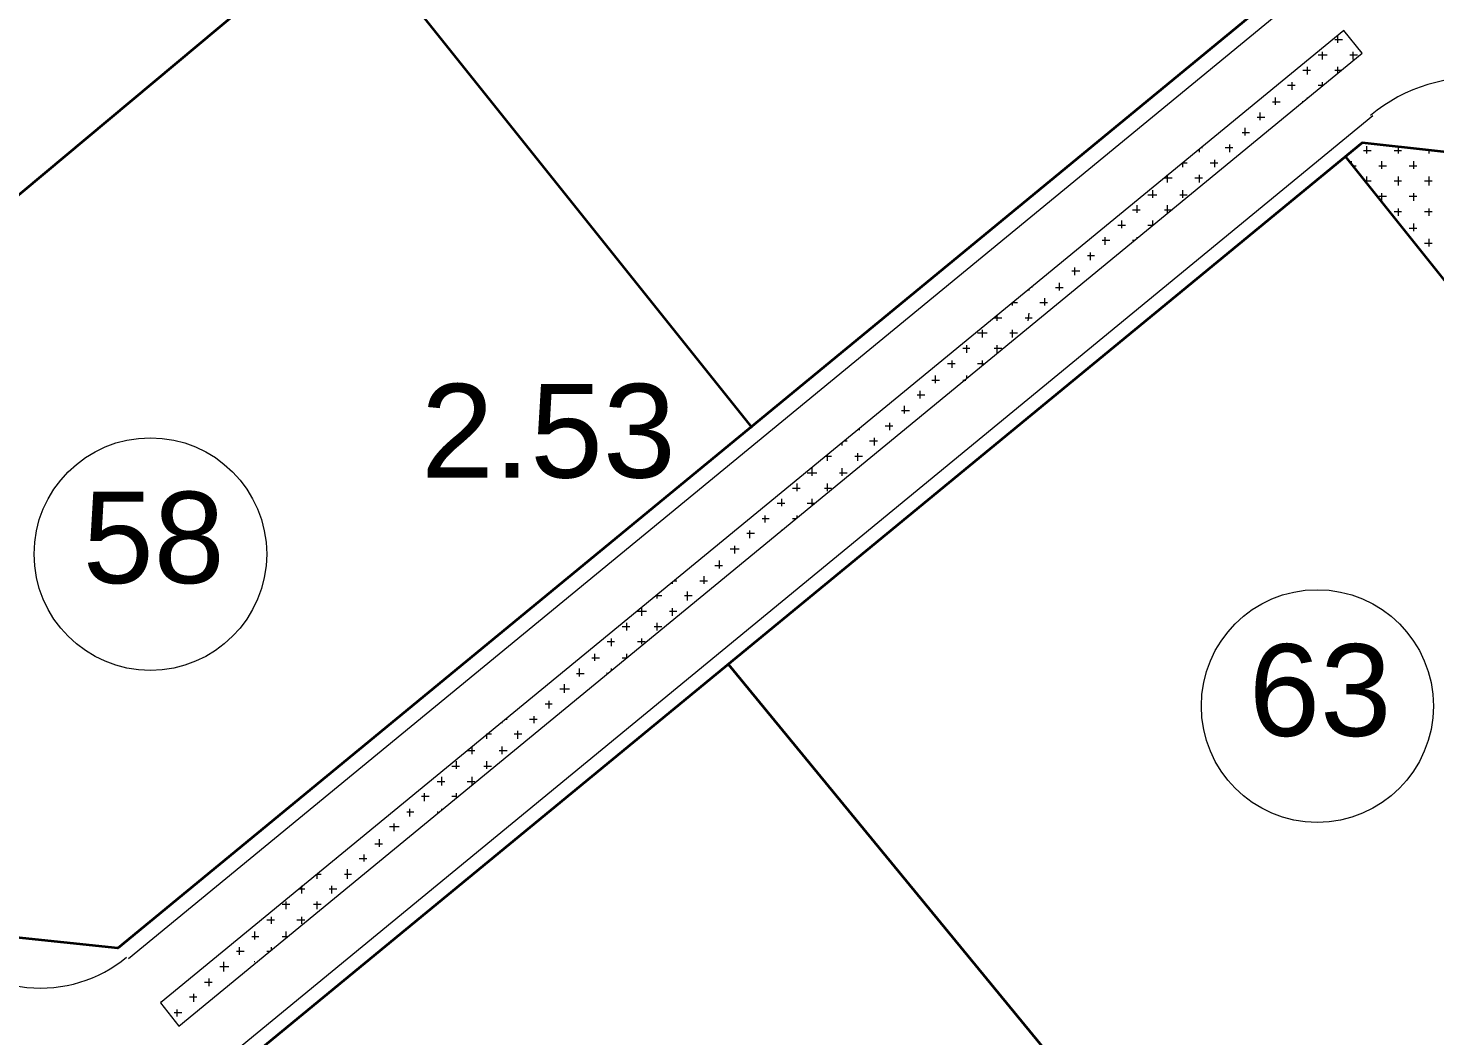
# Model space of a CAD drawing. Header units: millimetres. Extents: x -1787 to 4633, y 81 to 2259.
# Drawn here: x 3646.9 to 3935.2, y 1262.1 to 1468.6 of the extents above; entities that cross this region are included whole.
import ezdxf

# ---------------------------------------------------------------- set-up
doc = ezdxf.new("R2010")
doc.units = ezdxf.units.MM
doc.header["$MEASUREMENT"] = 0
doc.layers.get('0').update_dxf_attribs({"linetype": 'CONTINUOUS'})
doc.styles.add('Arial$001', font='arial.ttf', dxfattribs={"height": 2.232})

msp = doc.modelspace()

# ---------------------------------------------------------------- linework, layer by layer
at = {"color": 1, "linetype": 'Continuous', "lineweight": 35, "true_color": 0x000001}
for points in [[(3416.57327, 1551.52447), (3419.97851, 1585.45524), (3654.08862, 1777.85118), (3699.20802, 1772.86494), (3904.13038, 1517.22886), (3899.14414, 1472.47431), (3665.27726, 1280.07836), (3630.73842, 1283.72683)], [(3965.42466, 1440.12454), (3920.30526, 1445.11079), (3686.19515, 1252.59323), (3682.78991, 1218.66246), (3875.79393, 977.1338), (3906.56269, 973.97179), (4142.61865, 1167.94874), (4147.24005, 1212.82491)]]:
    msp.add_lwpolyline(points, close=True, dxfattribs=at)
for points in [[(3550.47209, 1692.59862), (3795.16276, 1386.85689), (3795.16276, 1386.85689)], [(3713.19382, 1491.44635), (3564.09304, 1366.91193), (3564.09304, 1366.91193)], [(3916.90002, 1442.19201), (4138.84857, 1164.90835), (4138.84857, 1164.90835)], [(3790.41975, 1338.21064), (4017.11131, 1062.38636), (4017.11131, 1062.38636)]]:
    msp.add_lwpolyline(points, dxfattribs=at)
at = {"color": 5, "linetype": 'Continuous', "lineweight": 20, "true_color": 0x000005}
for points in [[(3905.34653, 1473.32562), (3667.46634, 1277.88928), (3667.46634, 1277.88928)], [(3684.61414, 1255.14715), (3922.49434, 1450.70511), (3922.49434, 1450.70511)]]:
    msp.add_lwpolyline(points, dxfattribs=at)
msp.add_lwpolyline([(3916.53517, 1468.09614), (3674.03358, 1268.88972), (3677.80367, 1264.14671), (3920.30526, 1463.47475)], close=True, dxfattribs=at)
at = {"color": 3, "linetype": 'Continuous', "lineweight": 15, "true_color": 0x000003}
for points in [[(3914.71094, 1466.27191), (3916.29194, 1466.27191), (3916.29194, 1466.27191)], [(3915.31902, 1465.54221), (3915.31902, 1467.12322), (3915.31902, 1467.12322)], [(3911.3057, 1463.1099), (3913.12994, 1463.1099), (3913.12994, 1463.1099)], [(3912.15701, 1462.13698), (3912.15701, 1463.71798), (3912.15701, 1463.71798)], [(3917.75133, 1463.1099), (3919.33233, 1463.1099), (3919.33233, 1463.1099)], [(3918.48102, 1462.13698), (3918.48102, 1463.71798), (3918.48102, 1463.71798)], [(3908.14369, 1459.94789), (3909.7247, 1459.94789), (3909.7247, 1459.94789)], [(3909.11662, 1459.09659), (3909.11662, 1460.67759), (3909.11662, 1460.67759)], [(3914.71094, 1459.94789), (3915.9271, 1459.94789), (3915.9271, 1459.94789)], [(3915.31902, 1459.33982), (3915.31902, 1460.67759), (3915.31902, 1460.67759)], [(3904.98169, 1456.9075), (3906.56269, 1456.9075), (3906.56269, 1456.9075)], [(3905.95461, 1455.93458), (3905.95461, 1457.51558), (3905.95461, 1457.51558)], [(3911.3057, 1456.9075), (3912.15701, 1456.9075), (3912.15701, 1456.9075)], [(3912.15701, 1456.9075), (3912.15701, 1457.51558), (3912.15701, 1457.51558)], [(3901.9413, 1453.50227), (3903.5223, 1453.50227), (3903.5223, 1453.50227)], [(3902.54937, 1452.89419), (3902.54937, 1454.35357), (3902.54937, 1454.35357)], [(3908.14369, 1453.50227), (3908.02208, 1453.50227), (3908.02208, 1453.50227)], [(3909.11662, 1454.11034), (3909.11662, 1454.35357), (3909.11662, 1454.35357)], [(3898.77929, 1450.34026), (3900.36029, 1450.34026), (3900.36029, 1450.34026)], [(3899.38737, 1449.73218), (3899.38737, 1451.31318), (3899.38737, 1451.31318)], [(3896.34698, 1446.57017), (3896.34698, 1448.15118), (3896.34698, 1448.15118)], [(3893.18497, 1443.16494), (3893.18497, 1444.74594), (3893.18497, 1444.74594)], [(3895.7389, 1447.17825), (3897.19829, 1447.17825), (3897.19829, 1447.17825)], [(3921.27818, 1442.9217), (3921.27818, 1444.38109), (3921.27818, 1444.38109)], [(3886.98257, 1443.16494), (3886.98257, 1443.77301), (3886.98257, 1443.77301)], [(3887.34742, 1444.13786), (3887.59065, 1444.13786), (3887.59065, 1444.13786)], [(3890.14458, 1440.12454), (3890.14458, 1441.58393), (3890.14458, 1441.58393)], [(3892.21205, 1444.13786), (3893.79305, 1444.13786), (3893.79305, 1444.13786)], [(3920.54849, 1443.52978), (3922.12949, 1443.52978), (3922.12949, 1443.52978)], [(3926.8725, 1443.52978), (3928.33189, 1443.52978), (3928.33189, 1443.52978)], [(3927.72381, 1442.9217), (3927.72381, 1444.13786), (3927.72381, 1444.13786)], [(3934.04783, 1442.9217), (3934.04783, 1443.52978), (3934.04783, 1443.52978)], [(3883.57733, 1440.97585), (3884.42864, 1440.97585), (3884.42864, 1440.97585)], [(3883.57733, 1440.12454), (3883.57733, 1440.97585), (3883.57733, 1440.97585)], [(3889.17165, 1440.97585), (3890.75266, 1440.97585), (3890.75266, 1440.97585)], [(3918.11618, 1440.73262), (3918.11618, 1441.3407), (3918.11618, 1441.3407)], [(3918.48102, 1440.36778), (3919.0891, 1440.36778), (3919.0891, 1440.36778)], [(3923.7105, 1440.36778), (3925.2915, 1440.36778), (3925.2915, 1440.36778)], [(3924.31857, 1439.7597), (3924.31857, 1441.3407), (3924.31857, 1441.3407)], [(3929.91289, 1440.36778), (3931.4939, 1440.36778), (3931.4939, 1440.36778)], [(3930.88582, 1439.7597), (3930.88582, 1441.3407), (3930.88582, 1441.3407)], [(3879.80725, 1437.93546), (3881.38825, 1437.93546), (3881.38825, 1437.93546)], [(3880.41533, 1436.96254), (3880.41533, 1438.54354), (3880.41533, 1438.54354)], [(3886.00965, 1437.93546), (3887.59065, 1437.93546), (3887.59065, 1437.93546)], [(3886.98257, 1436.96254), (3886.98257, 1438.54354), (3886.98257, 1438.54354)], [(3920.91334, 1437.32739), (3922.12949, 1437.32739), (3922.12949, 1437.32739)], [(3921.27818, 1436.59769), (3921.27818, 1438.17869), (3921.27818, 1438.17869)], [(3926.8725, 1437.32739), (3928.33189, 1437.32739), (3928.33189, 1437.32739)], [(3927.72381, 1436.35446), (3927.72381, 1438.17869), (3927.72381, 1438.17869)], [(3933.0749, 1437.32739), (3934.6559, 1437.32739), (3934.6559, 1437.32739)], [(3934.04783, 1436.35446), (3934.04783, 1438.17869), (3934.04783, 1438.17869)], [(3876.40201, 1434.40861), (3878.22625, 1434.40861), (3878.22625, 1434.40861)], [(3877.37494, 1433.80053), (3877.37494, 1435.38153), (3877.37494, 1435.38153)], [(3882.96926, 1434.40861), (3884.42864, 1434.40861), (3884.42864, 1434.40861)], [(3883.57733, 1433.80053), (3883.57733, 1435.38153), (3883.57733, 1435.38153)], [(3923.7105, 1434.16538), (3925.2915, 1434.16538), (3925.2915, 1434.16538)], [(3924.31857, 1433.19245), (3924.31857, 1434.77346), (3924.31857, 1434.77346)], [(3929.91289, 1434.16538), (3931.4939, 1434.16538), (3931.4939, 1434.16538)], [(3930.88582, 1433.19245), (3930.88582, 1434.77346), (3930.88582, 1434.77346)], [(3873.24001, 1431.36822), (3874.82101, 1431.36822), (3874.82101, 1431.36822)], [(3874.21293, 1430.76014), (3874.21293, 1432.34114), (3874.21293, 1432.34114)], [(3879.80725, 1431.36822), (3881.38825, 1431.36822), (3881.38825, 1431.36822)], [(3880.41533, 1430.76014), (3880.41533, 1432.34114), (3880.41533, 1432.34114)], [(3926.8725, 1431.00337), (3928.33189, 1431.00337), (3928.33189, 1431.00337)], [(3927.72381, 1430.15206), (3927.72381, 1431.61145), (3927.72381, 1431.61145)], [(3933.0749, 1431.00337), (3934.6559, 1431.00337), (3934.6559, 1431.00337)], [(3934.04783, 1430.15206), (3934.04783, 1431.61145), (3934.04783, 1431.61145)], [(3870.19961, 1428.20621), (3871.78062, 1428.20621), (3871.78062, 1428.20621)], [(3871.05092, 1427.59813), (3871.05092, 1429.17914), (3871.05092, 1429.17914)], [(3876.40201, 1428.20621), (3877.37494, 1428.20621), (3877.37494, 1428.20621)], [(3877.37494, 1428.20621), (3877.37494, 1429.17914), (3877.37494, 1429.17914)], [(3929.91289, 1427.59813), (3931.4939, 1427.59813), (3931.4939, 1427.59813)], [(3930.88582, 1426.99006), (3930.88582, 1428.57106), (3930.88582, 1428.57106)], [(3867.03761, 1425.16582), (3868.61861, 1425.16582), (3868.61861, 1425.16582)], [(3867.64569, 1424.1929), (3867.64569, 1425.7739), (3867.64569, 1425.7739)], [(3873.24001, 1425.16582), (3873.60485, 1425.16582), (3873.60485, 1425.16582)], [(3874.21293, 1425.40905), (3874.21293, 1425.7739), (3874.21293, 1425.7739)], [(3933.0749, 1424.55774), (3934.6559, 1424.55774), (3934.6559, 1424.55774)], [(3934.04783, 1423.82805), (3934.04783, 1425.40905), (3934.04783, 1425.40905)], [(3863.99722, 1422.00381), (3865.4566, 1422.00381), (3865.4566, 1422.00381)], [(3864.60529, 1421.03089), (3864.60529, 1422.61189), (3864.60529, 1422.61189)], [(3860.83521, 1418.84181), (3862.41621, 1418.84181), (3862.41621, 1418.84181)], [(3861.44329, 1417.9905), (3861.44329, 1419.5715), (3861.44329, 1419.5715)], [(3852.68696, 1415.43657), (3852.68696, 1415.55819), (3852.68696, 1415.55819)], [(3858.28128, 1414.82849), (3858.28128, 1416.40949), (3858.28128, 1416.40949)], [(3852.07888, 1414.82849), (3852.07888, 1415.19334), (3852.07888, 1415.19334)], [(3855.24089, 1411.7881), (3855.24089, 1413.24749), (3855.24089, 1413.24749)], [(3857.42997, 1415.43657), (3859.01098, 1415.43657), (3859.01098, 1415.43657)], [(3845.51164, 1408.62609), (3845.51164, 1409.84225), (3845.51164, 1409.84225)], [(3848.67365, 1412.39618), (3849.64657, 1412.39618), (3849.64657, 1412.39618)], [(3848.67365, 1411.7881), (3848.67365, 1412.39618), (3848.67365, 1412.39618)], [(3851.83565, 1408.62609), (3852.07888, 1410.2071), (3852.07888, 1410.2071)], [(3854.26797, 1412.39618), (3855.84897, 1412.39618), (3855.84897, 1412.39618)], [(3844.90356, 1409.23417), (3846.48456, 1409.23417), (3846.48456, 1409.23417)], [(3851.22757, 1409.23417), (3852.68696, 1409.23417), (3852.68696, 1409.23417)], [(3841.49832, 1406.19378), (3843.44417, 1406.19378), (3843.44417, 1406.19378)], [(3842.47125, 1405.22086), (3842.47125, 1406.80186), (3842.47125, 1406.80186)], [(3848.06557, 1406.19378), (3849.64657, 1406.19378), (3849.64657, 1406.19378)], [(3848.67365, 1405.22086), (3848.67365, 1406.80186), (3848.67365, 1406.80186)], [(3838.45793, 1403.03177), (3839.91732, 1403.03177), (3839.91732, 1403.03177)], [(3839.30924, 1402.05885), (3839.30924, 1403.63985), (3839.30924, 1403.63985)], [(3844.90356, 1403.03177), (3846.48456, 1403.03177), (3846.48456, 1403.03177)], [(3845.51164, 1402.05885), (3845.51164, 1403.63985), (3845.51164, 1403.63985)], [(3835.29592, 1399.86977), (3836.87693, 1399.86977), (3836.87693, 1399.86977)], [(3836.26885, 1399.01846), (3836.26885, 1400.47785), (3836.26885, 1400.47785)], [(3841.49832, 1399.86977), (3842.71448, 1399.86977), (3842.71448, 1399.86977)], [(3842.47125, 1399.62654), (3842.47125, 1400.47785), (3842.47125, 1400.47785)], [(3832.13392, 1396.46453), (3833.71492, 1396.46453), (3833.71492, 1396.46453)], [(3832.86361, 1395.85645), (3832.86361, 1397.43745), (3832.86361, 1397.43745)], [(3838.45793, 1396.46453), (3839.06601, 1396.46453), (3839.06601, 1396.46453)], [(3839.30924, 1396.82938), (3839.30924, 1397.43745), (3839.30924, 1397.43745)], [(3829.09353, 1393.42414), (3830.67453, 1393.42414), (3830.67453, 1393.42414)], [(3829.70161, 1392.69444), (3829.70161, 1394.27545), (3829.70161, 1394.27545)], [(3825.93152, 1390.26213), (3827.51252, 1390.26213), (3827.51252, 1390.26213)], [(3826.5396, 1389.65405), (3826.5396, 1391.23506), (3826.5396, 1391.23506)], [(3822.52628, 1387.10013), (3824.10729, 1387.10013), (3824.10729, 1387.10013)], [(3823.49921, 1386.24882), (3823.49921, 1387.7082), (3823.49921, 1387.7082)], [(3814.1348, 1384.05973), (3814.74288, 1384.05973), (3814.74288, 1384.05973)], [(3817.29681, 1386.24882), (3817.29681, 1386.49205), (3817.29681, 1386.49205)], [(3819.36428, 1384.05973), (3820.94528, 1384.05973), (3820.94528, 1384.05973)], [(3820.3372, 1383.08681), (3820.3372, 1384.66781), (3820.3372, 1384.66781)], [(3810.72957, 1379.9248), (3810.72957, 1381.26257), (3810.72957, 1381.26257)], [(3813.76996, 1383.08681), (3813.76996, 1383.69489), (3813.76996, 1383.69489)], [(3816.93196, 1379.9248), (3816.93196, 1381.50581), (3816.93196, 1381.50581)], [(3807.56756, 1376.88441), (3807.56756, 1378.46541), (3807.56756, 1378.46541)], [(3810.36472, 1380.89773), (3811.58087, 1380.89773), (3811.58087, 1380.89773)], [(3813.76996, 1376.88441), (3813.76996, 1378.46541), (3813.76996, 1378.46541)], [(3816.32388, 1380.89773), (3817.90489, 1380.89773), (3817.90489, 1380.89773)], [(3804.52717, 1373.7224), (3804.52717, 1375.30341), (3804.52717, 1375.30341)], [(3806.59463, 1377.49249), (3808.54048, 1377.49249), (3808.54048, 1377.49249)], [(3810.72957, 1373.7224), (3810.72957, 1375.30341), (3810.72957, 1375.30341)], [(3813.16188, 1377.49249), (3814.74288, 1377.49249), (3814.74288, 1377.49249)], [(3803.55424, 1374.33048), (3805.13525, 1374.33048), (3805.13525, 1374.33048)], [(3810.12149, 1374.33048), (3811.58087, 1374.33048), (3811.58087, 1374.33048)], [(3800.39224, 1371.29009), (3801.97324, 1371.29009), (3801.97324, 1371.29009)], [(3801.36516, 1370.68201), (3801.36516, 1372.1414), (3801.36516, 1372.1414)], [(3806.59463, 1371.29009), (3808.17564, 1371.29009), (3808.17564, 1371.29009)], [(3807.56756, 1370.92524), (3807.56756, 1372.1414), (3807.56756, 1372.1414)], [(3797.35184, 1368.12809), (3798.81123, 1368.12809), (3798.81123, 1368.12809)], [(3797.95992, 1367.27678), (3797.95992, 1368.73616), (3797.95992, 1368.73616)], [(3803.55424, 1368.12809), (3804.16232, 1368.12809), (3804.16232, 1368.12809)], [(3804.52717, 1368.12809), (3804.52717, 1368.73616), (3804.52717, 1368.73616)], [(3794.18984, 1365.08769), (3795.77084, 1365.08769), (3795.77084, 1365.08769)], [(3794.79792, 1364.11477), (3794.79792, 1365.69577), (3794.79792, 1365.69577)], [(3801.36516, 1365.69577), (3801.24355, 1365.69577), (3801.24355, 1365.69577)], [(3790.7846, 1361.92569), (3792.60883, 1361.92569), (3792.60883, 1361.92569)], [(3791.75753, 1360.95276), (3791.75753, 1362.53377), (3791.75753, 1362.53377)], [(3787.62259, 1358.52045), (3789.2036, 1358.52045), (3789.2036, 1358.52045)], [(3788.59552, 1357.91237), (3788.59552, 1359.49337), (3788.59552, 1359.49337)], [(3778.98788, 1354.75036), (3778.98788, 1355.11521), (3778.98788, 1355.11521)], [(3779.23111, 1355.35844), (3779.83919, 1355.35844), (3779.83919, 1355.35844)], [(3784.5822, 1355.35844), (3786.16321, 1355.35844), (3786.16321, 1355.35844)], [(3785.43351, 1354.75036), (3785.43351, 1356.33137), (3785.43351, 1356.33137)], [(3775.46103, 1352.31805), (3776.7988, 1352.31805), (3776.7988, 1352.31805)], [(3775.82588, 1351.70997), (3775.82588, 1352.56128), (3775.82588, 1352.56128)], [(3781.4202, 1352.31805), (3783.0012, 1352.31805), (3783.0012, 1352.31805)], [(3782.02827, 1351.34513), (3782.02827, 1353.16936), (3782.02827, 1353.16936)], [(3772.66387, 1348.18312), (3772.66387, 1349.76412), (3772.66387, 1349.76412)], [(3778.98788, 1348.18312), (3778.98788, 1349.76412), (3778.98788, 1349.76412)], [(3769.62348, 1345.14273), (3769.62348, 1346.72373), (3769.62348, 1346.72373)], [(3771.81256, 1349.15604), (3773.63679, 1349.15604), (3773.63679, 1349.15604)], [(3775.82588, 1345.14273), (3775.82588, 1346.72373), (3775.82588, 1346.72373)], [(3778.3798, 1349.15604), (3779.83919, 1349.15604), (3779.83919, 1349.15604)], [(3766.46147, 1341.98072), (3766.46147, 1343.56173), (3766.46147, 1343.56173)], [(3768.65055, 1345.99404), (3770.23156, 1345.99404), (3770.23156, 1345.99404)], [(3772.66387, 1342.34557), (3772.66387, 1343.56173), (3772.66387, 1343.56173)], [(3775.2178, 1345.99404), (3776.7988, 1345.99404), (3776.7988, 1345.99404)], [(3765.61016, 1342.95365), (3767.06955, 1342.95365), (3767.06955, 1342.95365)], [(3771.81256, 1342.95365), (3773.39356, 1342.95365), (3773.39356, 1342.95365)], [(3762.44816, 1339.54841), (3764.02916, 1339.54841), (3764.02916, 1339.54841)], [(3763.05623, 1338.94033), (3763.05623, 1340.39972), (3763.05623, 1340.39972)], [(3768.65055, 1339.54841), (3769.62348, 1339.54841), (3769.62348, 1339.54841)], [(3769.62348, 1339.54841), (3769.62348, 1340.39972), (3769.62348, 1340.39972)], [(3759.28615, 1336.3864), (3760.86715, 1336.3864), (3760.86715, 1336.3864)], [(3759.89423, 1335.77832), (3759.89423, 1337.35933), (3759.89423, 1337.35933)], [(3765.61016, 1336.3864), (3765.48855, 1336.50802), (3765.48855, 1336.50802)], [(3766.46147, 1336.99448), (3766.46147, 1337.35933), (3766.46147, 1337.35933)], [(3755.88091, 1333.2244), (3757.82676, 1333.2244), (3757.82676, 1333.2244)], [(3756.85384, 1332.37309), (3756.85384, 1334.19732), (3756.85384, 1334.19732)], [(3752.84052, 1330.184), (3754.29991, 1330.184), (3754.29991, 1330.184)], [(3753.69183, 1329.21108), (3753.69183, 1330.79208), (3753.69183, 1330.79208)], [(3744.08419, 1326.17069), (3744.08419, 1326.41392), (3744.08419, 1326.41392)], [(3744.69227, 1327.022), (3745.05712, 1327.022), (3745.05712, 1327.022)], [(3749.67851, 1327.022), (3751.25952, 1327.022), (3751.25952, 1327.022)], [(3750.65144, 1326.17069), (3750.65144, 1327.63008), (3750.65144, 1327.63008)], [(3740.92219, 1323.98161), (3741.89511, 1323.98161), (3741.89511, 1323.98161)], [(3740.92219, 1323.00868), (3740.92219, 1323.98161), (3740.92219, 1323.98161)], [(3746.51651, 1323.98161), (3748.09751, 1323.98161), (3748.09751, 1323.98161)], [(3747.2462, 1323.00868), (3747.2462, 1324.58969), (3747.2462, 1324.58969)], [(3736.90887, 1320.57637), (3738.48987, 1320.57637), (3738.48987, 1320.57637)], [(3737.8818, 1319.84668), (3737.8818, 1321.42768), (3737.8818, 1321.42768)], [(3743.47612, 1320.57637), (3745.05712, 1320.57637), (3745.05712, 1320.57637)], [(3744.08419, 1319.84668), (3744.08419, 1321.42768), (3744.08419, 1321.42768)], [(3734.71979, 1316.80628), (3734.71979, 1318.38729), (3734.71979, 1318.38729)], [(3740.92219, 1316.80628), (3740.92219, 1318.38729), (3740.92219, 1318.38729)], [(3731.6794, 1313.40105), (3731.6794, 1315.22528), (3731.6794, 1315.22528)], [(3733.74686, 1317.41436), (3735.32787, 1317.41436), (3735.32787, 1317.41436)], [(3737.8818, 1313.64428), (3737.8818, 1315.22528), (3737.8818, 1315.22528)], [(3740.31411, 1317.41436), (3741.89511, 1317.41436), (3741.89511, 1317.41436)], [(3728.15254, 1310.23904), (3728.15254, 1311.82004), (3728.15254, 1311.82004)], [(3730.70647, 1314.25236), (3732.28748, 1314.25236), (3732.28748, 1314.25236)], [(3734.71979, 1310.84712), (3734.71979, 1311.82004), (3734.71979, 1311.82004)], [(3736.90887, 1314.25236), (3738.48987, 1314.25236), (3738.48987, 1314.25236)], [(3727.54447, 1311.21196), (3729.12547, 1311.21196), (3729.12547, 1311.21196)], [(3733.74686, 1311.21196), (3734.71979, 1311.21196), (3734.71979, 1311.21196)], [(3724.50408, 1308.04996), (3725.96346, 1308.04996), (3725.96346, 1308.04996)], [(3725.11215, 1307.07703), (3725.11215, 1308.65804), (3725.11215, 1308.65804)], [(3730.70647, 1308.04996), (3730.9497, 1308.04996), (3730.9497, 1308.04996)], [(3731.6794, 1308.4148), (3731.6794, 1308.65804), (3731.6794, 1308.65804)], [(3720.97722, 1305.00957), (3722.92307, 1305.00957), (3722.92307, 1305.00957)], [(3721.95015, 1304.03664), (3721.95015, 1305.61765), (3721.95015, 1305.61765)], [(3717.93683, 1301.48271), (3719.51783, 1301.48271), (3719.51783, 1301.48271)], [(3718.90976, 1300.87464), (3718.90976, 1302.45564), (3718.90976, 1302.45564)], [(3710.15343, 1298.44232), (3710.03181, 1298.44232), (3710.03181, 1298.44232)], [(3714.77482, 1298.44232), (3716.35583, 1298.44232), (3716.35583, 1298.44232)], [(3715.74775, 1297.83424), (3715.74775, 1299.29363), (3715.74775, 1299.29363)], [(3706.14011, 1295.28032), (3706.99142, 1295.28032), (3706.99142, 1295.28032)], [(3706.14011, 1294.30739), (3706.14011, 1295.28032), (3706.14011, 1295.28032)], [(3711.73443, 1295.28032), (3713.19382, 1295.28032), (3713.19382, 1295.28032)], [(3712.34251, 1294.30739), (3712.34251, 1296.25324), (3712.34251, 1296.25324)], [(3702.37003, 1292.23992), (3703.58618, 1292.23992), (3703.58618, 1292.23992)], [(3702.97811, 1291.267), (3702.97811, 1292.848), (3702.97811, 1292.848)], [(3708.57243, 1292.23992), (3710.15343, 1292.23992), (3710.15343, 1292.23992)], [(3709.1805, 1291.267), (3709.1805, 1292.848), (3709.1805, 1292.848)], [(3698.96479, 1289.07792), (3700.54579, 1289.07792), (3700.54579, 1289.07792)], [(3699.8161, 1288.10499), (3699.8161, 1289.686), (3699.8161, 1289.686)], [(3705.41042, 1289.07792), (3706.99142, 1289.07792), (3706.99142, 1289.07792)], [(3706.14011, 1288.10499), (3706.14011, 1289.686), (3706.14011, 1289.686)], [(3695.80278, 1285.91591), (3697.38379, 1285.91591), (3697.38379, 1285.91591)], [(3696.77571, 1285.0646), (3696.77571, 1286.52399), (3696.77571, 1286.52399)], [(3702.00518, 1285.91591), (3703.58618, 1285.91591), (3703.58618, 1285.91591)], [(3702.97811, 1285.0646), (3702.97811, 1286.52399), (3702.97811, 1286.52399)], [(3693.37047, 1281.9026), (3693.37047, 1283.4836), (3693.37047, 1283.4836)], [(3699.8161, 1282.26744), (3699.8161, 1283.4836), (3699.8161, 1283.4836)], [(3690.20846, 1278.74059), (3690.20846, 1280.32159), (3690.20846, 1280.32159)], [(3692.76239, 1282.51067), (3694.22178, 1282.51067), (3694.22178, 1282.51067)], [(3696.77571, 1279.71351), (3696.77571, 1280.32159), (3696.77571, 1280.32159)], [(3698.96479, 1282.51067), (3700.18095, 1282.51067), (3700.18095, 1282.51067)], [(3687.04646, 1275.33535), (3687.04646, 1277.2812), (3687.04646, 1277.2812)], [(3689.60039, 1279.47028), (3691.18139, 1279.47028), (3691.18139, 1279.47028)], [(3693.37047, 1277.2812), (3693.24886, 1277.2812), (3693.24886, 1277.2812)], [(3695.80278, 1279.47028), (3696.41086, 1279.47028), (3696.41086, 1279.47028)], [(3686.19515, 1276.30828), (3688.01938, 1276.30828), (3688.01938, 1276.30828)], [(3683.03314, 1273.14627), (3684.61414, 1273.14627), (3684.61414, 1273.14627)], [(3684.00607, 1272.29496), (3684.00607, 1273.87596), (3684.00607, 1273.87596)], [(3674.27682, 1269.13295), (3674.27682, 1269.25457), (3674.27682, 1269.25457)], [(3679.99275, 1270.10588), (3681.45214, 1270.10588), (3681.45214, 1270.10588)], [(3680.84406, 1269.13295), (3680.84406, 1270.71396), (3680.84406, 1270.71396)], [(3676.83074, 1266.94387), (3678.41175, 1266.94387), (3678.41175, 1266.94387)], [(3677.43882, 1266.09256), (3677.43882, 1267.55195), (3677.43882, 1267.55195)]]:
    msp.add_lwpolyline(points, dxfattribs=at)
msp.add_lwpolyline([(3709.1805, 1297.83424), (3709.1805, 1297.83424)], close=True, dxfattribs=at)
at = {"color": 5, "linetype": 'Continuous', "lineweight": 20, "true_color": 0x000005}
for points in [[(3969.80282, 1445.71886), (3964.20851, 1452.77257), (3955.93864, 1457.27235), (3946.93908, 1458.24528), (3946.93908, 1458.24528), (3938.06114, 1459.2182), (3929.06158, 1456.54266), (3922.00788, 1450.70511)], [(3628.06287, 1282.26744), (3632.68427, 1276.55151), (3639.37313, 1272.90304), (3646.67006, 1272.05173), (3646.67006, 1272.05173), (3654.08862, 1271.32203), (3661.38556, 1273.51112), (3667.10149, 1278.25413)]]:
    msp.add_open_spline(points, degree=3, knots=[0, 0, 0, 0, 0.125, 0.125, 0.125, 0.125001, 1, 1, 1, 1], dxfattribs=at)
at = {"color": 7, "linetype": 'Continuous', "lineweight": 15, "true_color": 0x000007}
for points in [[(3671.96612, 1384.66781), (3658.83163, 1384.66781), (3648.12945, 1373.96564), (3648.12945, 1360.83115), (3648.12945, 1360.83115), (3648.12945, 1347.69666), (3658.83163, 1336.99448), (3671.96612, 1336.99448), (3671.96612, 1336.99448), (3685.10061, 1336.99448), (3695.80278, 1347.69666), (3695.80278, 1360.83115), (3695.80278, 1360.83115), (3695.80278, 1373.96564), (3685.10061, 1384.66781), (3671.96612, 1384.66781)], [(3911.06247, 1353.53421), (3897.92798, 1353.53421), (3887.34742, 1342.83203), (3887.34742, 1329.69754), (3887.34742, 1329.69754), (3887.34742, 1316.56305), (3897.92798, 1305.86088), (3911.06247, 1305.86088), (3911.06247, 1305.86088), (3924.31857, 1305.86088), (3934.89914, 1316.56305), (3934.89914, 1329.69754), (3934.89914, 1329.69754), (3934.89914, 1342.83203), (3924.31857, 1353.53421), (3911.06247, 1353.53421)]]:
    msp.add_open_spline(points, degree=3, knots=[0, 0, 0, 0, 0.0625, 0.0625, 0.0625, 0.062501, 0.125, 0.125, 0.125, 0.125001, 0.1875, 0.1875, 0.1875, 0.187501, 1, 1, 1, 1], dxfattribs=at)

# ---------------------------------------------------------------- texts
at = {"color": 7, "true_color": 0x000007, "style": 'Arial$001'}
for s, height, p in [('2.53', 19.20593, (3727.42285, 1376.49544)), ('58', 18.719471, (3658.10193, 1354.8776)), ('63', 18.810736, (3897.07667, 1323.56862))]:
    msp.add_text(s, height=height, dxfattribs=at).set_placement(p)

doc.saveas('drawing.dxf')
